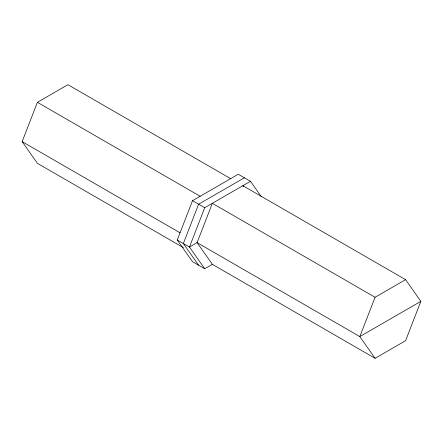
<?xml version="1.0" encoding="UTF-8"?>
<svg xmlns="http://www.w3.org/2000/svg" width="443" height="443" viewBox="0 0 443 443"><rect width="100%" height="100%" fill="white"/><g stroke="black" fill="none" stroke-linecap="round" stroke-linejoin="round"><path stroke-width="0.66" d="M183.391 247.626L37.406 163.345L22.15 141.638L37.406 102.316L67.917 84.702L230.653 178.656M212.446 264.288L204.716 268.746L192.511 261.702L177.255 239.995L192.511 200.673L238.284 174.254L250.489 181.298L261.442 196.88M250.489 181.298L204.716 207.723L189.46 247.044L204.716 268.746M197.091 242.642L212.347 203.32L375.083 297.275L405.594 279.655L420.85 301.362L405.594 340.684L375.083 358.298L212.347 264.344L197.091 242.642L359.827 336.591L375.083 358.298M375.083 297.275L359.827 336.591L420.85 301.362M244.386 177.776L198.614 204.201L183.358 243.523L198.614 265.224M197.207 242.57L189.46 247.044L177.255 239.995M405.594 279.655L242.858 185.7L243.639 186.813M37.406 102.316L200.142 196.271M192.511 200.673L204.716 207.723M22.15 141.638L180.096 232.83"/></g></svg>
